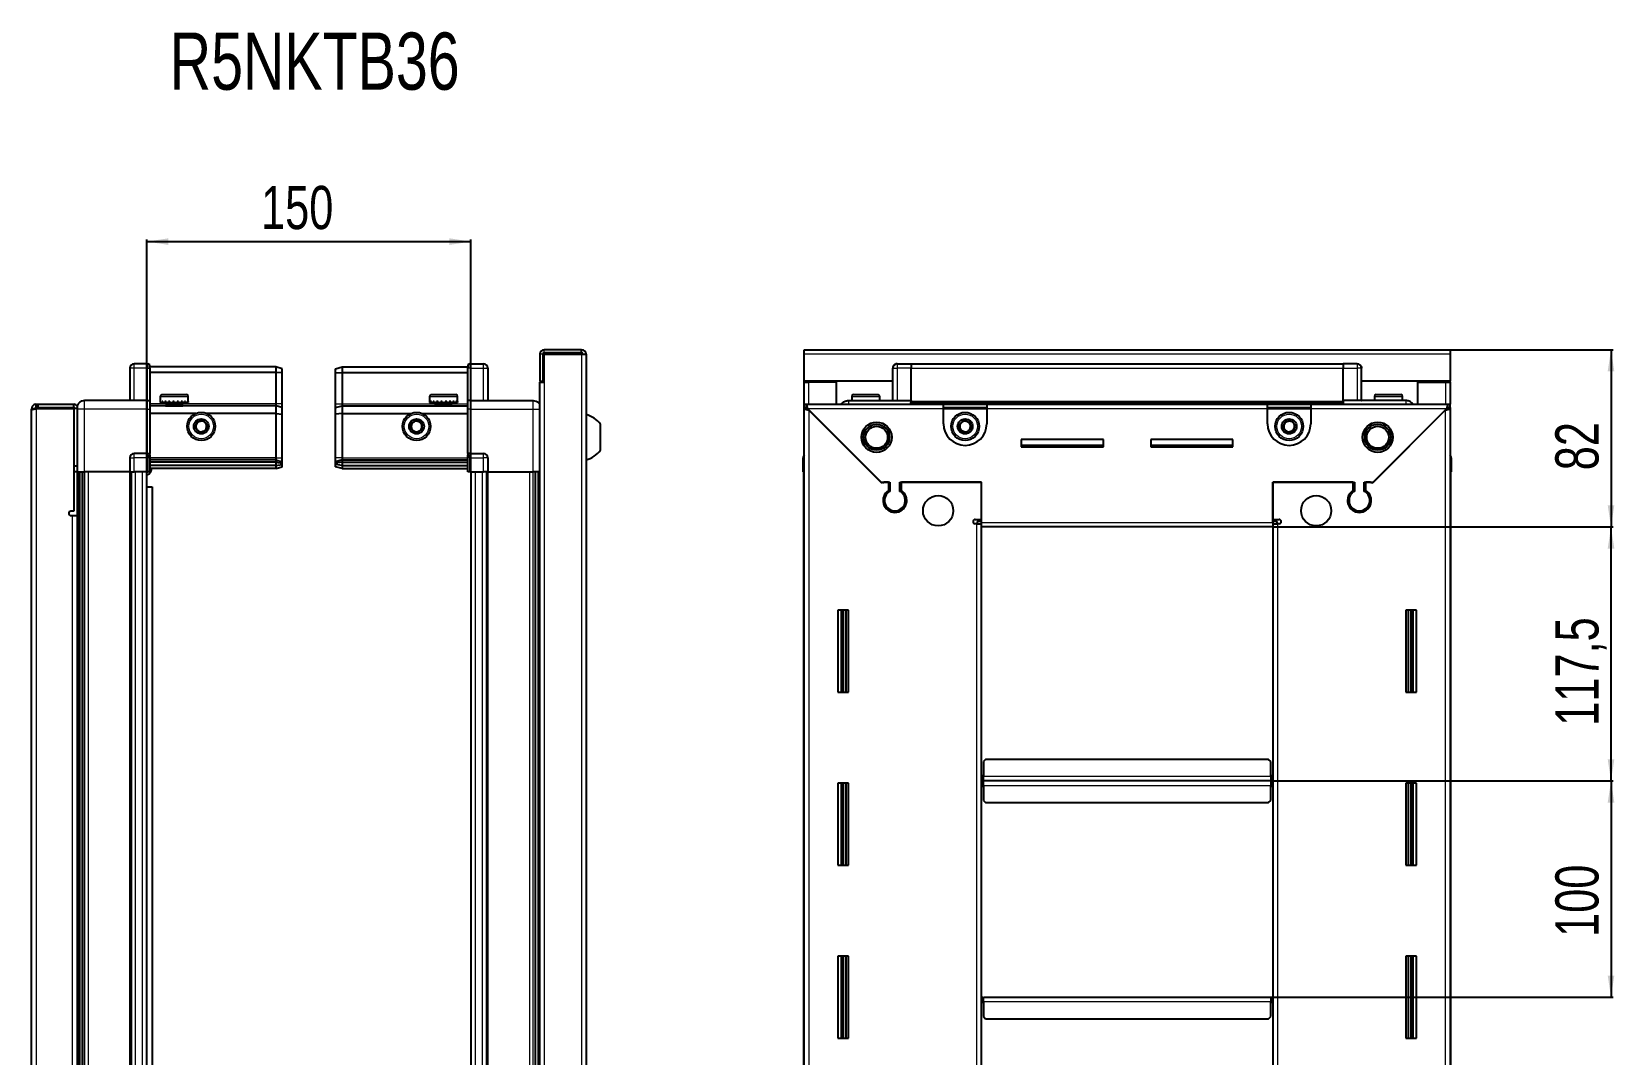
# Model space of a CAD drawing. Header units: millimetres. Extents: x 1014 to 2255, y 29 to 1140.
# Drawn here: x 1522 to 2255, y 667 to 1140 of the extents above; entities that cross this region are included whole.
import ezdxf

# ---------------------------------------------------------------- set-up
doc = ezdxf.new("R2010")
doc.units = ezdxf.units.MM
doc.layers.add('FORMAT', color=7, linetype='Continuous')
doc.styles.add('SLDTEXTSTYLE0', font='TXT', dxfattribs={"width": 0.75})
doc.dimstyles.new('SLDDIMSTYLE0', dxfattribs={"dimtxt": 20, "dimasz": 10, "dimexe": 0, "dimexo": 0.0625, "dimgap": 5, "dimtad": 2, "dimdec": 1, "dimrnd": 1e-09, "dimzin": 12, "dimdsep": 46, "dimtxsty": 'SLDTEXTSTYLE0', "dimsah": 1, "dimcen": 0.09, "dimadec": 0, "dimazin": 3, "dimtfac": 1, "dimtofl": 0, "dimtmove": 0, "dimatfit": 3, "dimfxl": 0, "dimfrac": 2, "dimtolj": 1, "dimtzin": 12, "dimarcsym": 0})

# ---------------------------------------------------------------- blocks, each defined once
blk = doc.blocks.new('_D_4')
at = {"layer": 'FORMAT'}
for p, q in [((1575.39, 936.58), (1575.39, 1044.07)), ((1575.39, 1043.07), (1725.39, 1043.07)), ((1725.39, 936.58), (1725.39, 1044.07))]:
    blk.add_line(p, q, dxfattribs=at)
for points in [[(1575.39, 1043.07), (1585.39, 1041.53), (1585.39, 1044.61)], [(1725.39, 1043.07), (1715.39, 1044.61), (1715.39, 1041.53)]]:
    blk.add_solid(points, dxfattribs=at)
at = {"layer": 'FORMAT', "insert": (1628.23, 1068.85), "char_height": 20, "attachment_point": 1, "style": 'SLDTEXTSTYLE0'}
blk.add_mtext('150', dxfattribs=at)
blk = doc.blocks.new('_D_5')
at = {"layer": 'FORMAT'}
for p, q in [((2178.7, 993.07), (2254.19, 993.07)), ((2253.19, 993.07), (2253.19, 911.07)), ((2096.7, 911.07), (2254.19, 911.07))]:
    blk.add_line(p, q, dxfattribs=at)
for points in [[(2253.19, 993.07), (2251.66, 983.07), (2254.73, 983.07)], [(2253.19, 911.07), (2254.73, 921.07), (2251.66, 921.07)]]:
    blk.add_solid(points, dxfattribs=at)
at = {"layer": 'FORMAT', "insert": (2227.41, 937.29), "char_height": 20, "attachment_point": 1, "rotation": 90, "style": 'SLDTEXTSTYLE0'}
blk.add_mtext('82', dxfattribs=at)
blk = doc.blocks.new('_D_6')
at = {"layer": 'FORMAT'}
for p, q in [((2096.7, 911.07), (2254.19, 911.07)), ((2253.19, 793.57), (2253.19, 911.07)), ((2095.7, 793.57), (2254.19, 793.57))]:
    blk.add_line(p, q, dxfattribs=at)
for points in [[(2253.19, 911.07), (2251.66, 901.07), (2254.73, 901.07)], [(2253.19, 793.57), (2254.73, 803.57), (2251.66, 803.57)]]:
    blk.add_solid(points, dxfattribs=at)
at = {"layer": 'FORMAT', "insert": (2227.41, 819.07), "char_height": 20, "attachment_point": 1, "rotation": 90, "style": 'SLDTEXTSTYLE0'}
blk.add_mtext('117,5', dxfattribs=at)
blk = doc.blocks.new('_D_7')
at = {"layer": 'FORMAT'}
for p, q in [((2095.7, 793.57), (2254.19, 793.57)), ((2253.19, 793.57), (2253.19, 693.57)), ((2095.7, 693.57), (2254.19, 693.57))]:
    blk.add_line(p, q, dxfattribs=at)
for points in [[(2253.19, 793.57), (2251.66, 783.57), (2254.73, 783.57)], [(2253.19, 693.57), (2254.73, 703.57), (2251.66, 703.57)]]:
    blk.add_solid(points, dxfattribs=at)
at = {"layer": 'FORMAT', "insert": (2227.41, 721.4), "char_height": 20, "attachment_point": 1, "rotation": 90, "style": 'SLDTEXTSTYLE0'}
blk.add_mtext('100', dxfattribs=at)

msp = doc.modelspace()

# ---------------------------------------------------------------- linework, layer by layer
at = {"color": 7, "linetype": 'Continuous', "lineweight": 25}
for p, q in [((1757.24, 990.97), (1757.24, 978.57)), ((1758.74, 990.97), (1758.74, 978.57)), ((1759.24, 978.07), (1759.24, 990.97)), ((1759.24, 990.97), (1776.64, 990.97)), ((1776.64, 993.07), (1759.34, 993.07)), ((1776.64, 991.57), (1759.34, 991.57)), ((1776.64, 991.57), (1776.64, 993.07)), ((1776.64, 990.97), (1778.74, 990.97)), ((1778.74, 990.97), (1778.74, 396.17)), ((1879.69, 990.97), (1879.69, 993.07)), ((1879.69, 993.07), (2178.69, 993.07)), ((1879.69, 978.57), (1879.69, 990.97)), ((2178.69, 993.07), (2178.69, 990.97)), ((2178.69, 990.97), (2178.69, 978.57)), ((1567.54, 984.57), (1567.54, 969.57)), ((1575.54, 986.57), (1569.54, 986.57)), ((1575.54, 986.57), (1575.88, 986.57)), ((1575.54, 986.57), (1575.54, 984.57)), ((1575.54, 969.77), (1575.54, 984.57)), ((1575.54, 969.77), (1575.54, 984.57)), ((1576.74, 986.07), (1575.88, 986.57)), ((1576.74, 984.57), (1576.74, 986.07)), ((1635.04, 985.07), (1576.74, 985.07)), ((1576.74, 984.57), (1576.74, 969.77)), ((1635.04, 982.57), (1576.74, 982.57)), ((1635.04, 985.07), (1635.04, 982.57)), ((1638.04, 984.27), (1635.04, 985.07)), ((1635.04, 982.57), (1635.04, 968.07)), ((1638.04, 982.42), (1635.04, 982.57)), ((1638.04, 982.42), (1638.04, 984.27)), ((1638.04, 968.07), (1638.04, 982.42)), ((1662.74, 984.27), (1665.74, 985.07)), ((1662.74, 982.42), (1662.74, 984.27)), ((1662.74, 982.42), (1665.74, 982.57)), ((1662.74, 968.07), (1662.74, 982.42)), ((1665.74, 985.07), (1665.74, 982.57)), ((1665.74, 985.07), (1724.04, 985.07)), ((1665.74, 982.57), (1665.74, 968.07)), ((1665.74, 982.57), (1724.04, 982.57)), ((1724.91, 986.57), (1724.04, 986.07)), ((1724.91, 986.57), (1724.04, 986.07)), ((1724.04, 986.07), (1724.04, 984.57)), ((1724.04, 969.77), (1724.04, 984.57)), ((1725.24, 986.57), (1724.91, 986.57)), ((1725.24, 986.57), (1724.91, 986.57)), ((1725.24, 986.57), (1725.24, 986.57)), ((1725.24, 984.57), (1725.24, 986.57)), ((1725.24, 986.57), (1731.24, 986.57)), ((1725.24, 984.57), (1725.24, 969.77)), ((1733.24, 984.57), (1733.24, 969.57)), ((1920.69, 969.57), (1920.69, 984.57)), ((1921.37, 986.07), (1921.37, 986.07)), ((1922.69, 986.57), (1929.19, 986.57)), ((1922.69, 986.57), (1929.19, 986.57)), ((1929.19, 986.57), (1929.19, 986.57)), ((1929.19, 986.57), (1929.19, 986.57)), ((1929.19, 986.57), (1929.19, 984.57)), ((2129.19, 986.42), (1929.19, 986.42)), ((1929.19, 969.57), (1929.19, 984.57)), ((2129.19, 986.57), (2129.19, 986.57)), ((2135.69, 986.57), (2129.19, 986.57)), ((2135.69, 986.57), (2129.19, 986.57)), ((2129.19, 986.57), (2129.19, 984.57)), ((2129.19, 969.57), (2129.19, 984.57)), ((2137.69, 984.57), (2137.69, 984.57)), ((2137.69, 969.57), (2137.69, 984.57)), ((1757.14, 978.07), (1757.14, 409.07)), ((1757.14, 978.07), (1759.24, 978.07)), ((1757.24, 978.57), (1758.74, 978.57)), ((1920.69, 978.57), (1879.69, 978.57)), ((1879.69, 978.07), (1879.69, 978.57)), ((1879.69, 967.82), (1879.69, 978.07)), ((1879.69, 978.07), (1881.79, 978.07)), ((1881.19, 978.07), (1881.19, 978.57)), ((1894.69, 978.07), (1881.79, 978.07)), ((1894.69, 967.82), (1894.69, 978.07)), ((2178.69, 978.57), (2137.69, 978.57)), ((2163.69, 967.82), (2163.69, 978.07)), ((2163.69, 978.07), (2176.59, 978.07)), ((2176.59, 978.07), (2178.69, 978.07)), ((2177.19, 978.07), (2177.19, 978.57)), ((2178.69, 978.07), (2178.69, 978.57)), ((2178.69, 978.07), (2178.69, 967.82)), ((1524.14, 966.32), (1524.14, 967.82)), ((1524.14, 967.82), (1525.04, 967.82)), ((1525.04, 966.32), (1525.04, 967.82)), ((1525.04, 967.82), (1541.54, 967.82)), ((1541.54, 966.32), (1541.54, 967.82)), ((1575.54, 969.57), (1546.54, 969.57)), ((1575.54, 969.57), (1575.54, 969.77)), ((1575.54, 969.57), (1576.74, 969.57)), ((1575.54, 965.57), (1575.54, 969.57)), ((1576.74, 969.77), (1576.74, 969.57)), ((1576.74, 969.57), (1576.74, 965.57)), ((1581.54, 971.47), (1581.54, 969.07)), ((1581.54, 969.07), (1581.54, 968.57)), ((1581.54, 968.57), (1581.68, 968.57)), ((1581.87, 969.07), (1581.68, 969.07)), ((1581.68, 969.07), (1581.68, 968.57)), ((1581.68, 968.57), (1581.87, 968.57)), ((1581.87, 969.07), (1581.87, 968.57)), ((1581.87, 968.57), (1582.4, 968.57)), ((1582.34, 972.27), (1589.51, 972.27)), ((1582.8, 969.07), (1582.4, 969.07)), ((1582.4, 969.07), (1582.4, 968.57)), ((1582.4, 968.57), (1582.8, 968.57)), ((1582.8, 969.07), (1582.8, 968.57)), ((1582.8, 968.57), (1583.67, 968.57)), ((1583.64, 968.57), (1583.64, 968.47)), ((1583.64, 968.47), (1592.44, 968.47)), ((1584.24, 969.07), (1583.67, 969.07)), ((1583.67, 969.07), (1583.67, 968.57)), ((1583.67, 968.57), (1584.24, 968.57)), ((1584.04, 968.07), (1584.73, 967.59)), ((1584.04, 968.07), (1589.07, 968.07)), ((1584.73, 967.59), (1584.04, 967.1)), ((1584.24, 969.07), (1584.24, 968.57)), ((1584.24, 968.57), (1585.37, 968.57)), ((1584.73, 967.59), (1588.9, 967.59)), ((1586.06, 969.07), (1585.37, 969.07)), ((1585.37, 969.07), (1585.37, 968.57)), ((1585.37, 968.57), (1586.06, 968.57)), ((1586.06, 969.07), (1586.06, 968.57)), ((1586.06, 968.57), (1587.33, 968.57)), ((1588.06, 969.07), (1587.33, 969.07)), ((1587.33, 969.07), (1587.33, 968.57)), ((1587.33, 968.57), (1587.56, 968.57)), ((1587.56, 969.07), (1587.56, 968.57)), ((1588.06, 969.07), (1588.06, 968.57)), ((1588.06, 969.07), (1588.06, 968.57)), ((1588.06, 968.57), (1589.36, 968.57)), ((1588.06, 968.57), (1588.06, 968.57)), ((1588.9, 967.59), (1591.35, 967.59)), ((1589.07, 968.07), (1592.04, 968.07)), ((1590.07, 969.07), (1589.36, 969.07)), ((1589.36, 969.07), (1589.36, 968.57)), ((1589.42, 969.07), (1589.42, 968.57)), ((1589.42, 968.57), (1590.07, 968.57)), ((1589.51, 972.27), (1593.74, 972.27)), ((1590.07, 969.07), (1590.07, 968.57)), ((1590.07, 968.57), (1591.26, 968.57)), ((1591.88, 969.07), (1591.26, 969.07)), ((1591.26, 969.07), (1591.26, 968.57)), ((1591.26, 968.57), (1591.88, 968.57)), ((1591.35, 967.59), (1592.04, 968.07)), ((1592.04, 967.1), (1591.35, 967.59)), ((1591.88, 969.07), (1591.88, 968.57)), ((1591.88, 968.57), (1592.85, 968.57)), ((1592.44, 968.47), (1592.44, 968.57)), ((1593.31, 969.07), (1592.85, 969.07)), ((1592.85, 969.07), (1592.85, 968.57)), ((1592.85, 968.57), (1593.31, 968.57)), ((1593.31, 969.07), (1593.31, 968.57)), ((1593.31, 968.57), (1593.97, 968.57)), ((1594.23, 969.07), (1593.97, 969.07)), ((1593.97, 969.07), (1593.97, 968.57)), ((1593.97, 968.57), (1594.23, 968.57)), ((1594.23, 969.07), (1594.23, 968.57)), ((1594.23, 968.57), (1594.5, 968.57)), ((1594.54, 969.07), (1594.5, 969.07)), ((1594.5, 969.07), (1594.5, 968.57)), ((1594.5, 968.57), (1594.54, 968.57)), ((1594.54, 969.07), (1594.54, 971.47)), ((1594.54, 969.07), (1594.54, 968.57)), ((1635.04, 968.07), (1635.04, 967.07)), ((1638.04, 966.27), (1638.04, 968.07)), ((1662.74, 966.27), (1662.74, 968.07)), ((1665.74, 968.07), (1665.74, 967.07)), ((1706.24, 971.47), (1706.24, 968.57)), ((1706.24, 968.57), (1706.28, 968.57)), ((1706.4, 969.07), (1706.28, 969.07)), ((1706.28, 969.07), (1706.28, 968.57)), ((1706.28, 968.57), (1706.4, 968.57)), ((1706.4, 969.07), (1706.4, 968.57)), ((1706.4, 968.57), (1706.81, 968.57)), ((1707.15, 969.07), (1706.81, 969.07)), ((1706.81, 969.07), (1706.81, 968.57)), ((1706.81, 968.57), (1707.15, 968.57)), ((1707.04, 972.27), (1718.44, 972.27)), ((1707.15, 969.07), (1707.15, 968.57)), ((1707.15, 968.57), (1707.92, 968.57)), ((1708.45, 969.07), (1707.92, 969.07)), ((1707.92, 969.07), (1707.92, 968.57)), ((1707.92, 968.57), (1708.45, 968.57)), ((1708.34, 968.57), (1708.34, 968.47)), ((1708.34, 968.47), (1717.14, 968.47)), ((1708.45, 969.07), (1708.45, 968.57)), ((1708.45, 968.57), (1709.51, 968.57)), ((1708.74, 968.07), (1709.43, 967.59)), ((1708.74, 968.07), (1716.74, 968.07)), ((1709.43, 967.59), (1708.74, 967.1)), ((1709.43, 967.59), (1716.05, 967.59)), ((1710.17, 969.07), (1709.51, 969.07)), ((1709.51, 969.07), (1709.51, 968.57)), ((1709.51, 968.57), (1710.17, 968.57)), ((1710.17, 969.07), (1710.17, 968.57)), ((1710.17, 968.57), (1711.41, 968.57)), ((1712.14, 969.07), (1711.41, 969.07)), ((1711.41, 969.07), (1711.41, 968.57)), ((1711.41, 968.57), (1711.84, 968.57)), ((1711.84, 969.07), (1711.84, 968.57)), ((1712.14, 969.07), (1712.14, 968.57)), ((1712.14, 968.57), (1713.44, 968.57)), ((1714.17, 969.07), (1713.44, 969.07)), ((1713.44, 969.07), (1713.44, 968.57)), ((1713.71, 969.07), (1713.71, 968.57)), ((1713.71, 968.57), (1714.17, 968.57)), ((1714.17, 969.07), (1714.17, 968.57)), ((1714.17, 968.57), (1715.4, 968.57)), ((1716.06, 969.07), (1715.4, 969.07)), ((1715.4, 969.07), (1715.4, 968.57)), ((1715.4, 968.57), (1716.06, 968.57)), ((1716.05, 967.59), (1716.74, 968.07)), ((1716.74, 967.1), (1716.05, 967.59)), ((1716.06, 969.07), (1716.06, 968.57)), ((1716.06, 968.57), (1717.1, 968.57)), ((1717.62, 969.07), (1717.1, 969.07)), ((1717.1, 969.07), (1717.1, 968.57)), ((1717.1, 968.57), (1717.62, 968.57)), ((1717.14, 968.47), (1717.14, 968.57)), ((1717.62, 969.07), (1717.62, 968.57)), ((1717.62, 968.57), (1718.38, 968.57)), ((1718.71, 969.07), (1718.38, 969.07)), ((1718.38, 969.07), (1718.38, 968.57)), ((1718.38, 968.57), (1718.71, 968.57)), ((1718.71, 969.07), (1718.71, 968.57)), ((1718.71, 968.57), (1719.11, 968.57)), ((1719.22, 969.07), (1719.11, 969.07)), ((1719.11, 969.07), (1719.11, 968.57)), ((1719.11, 968.57), (1719.22, 968.57)), ((1719.22, 969.07), (1719.22, 968.57)), ((1719.22, 968.57), (1719.24, 968.57)), ((1719.24, 968.57), (1719.24, 971.47)), ((1724.04, 969.57), (1724.04, 969.77)), ((1725.24, 969.57), (1724.04, 969.57)), ((1724.04, 965.57), (1724.04, 969.57)), ((1725.24, 969.77), (1725.24, 969.57)), ((1725.24, 969.57), (1725.24, 965.57)), ((1725.24, 969.57), (1754.24, 969.57)), ((1879.69, 966.32), (1879.69, 967.82)), ((1879.69, 967.82), (1880.69, 967.82)), ((1880.69, 966.32), (1880.69, 967.82)), ((1880.69, 967.82), (1944.19, 967.82)), ((1900.19, 969.57), (1929.19, 969.57)), ((1901.69, 971.47), (1901.69, 969.57)), ((1902.49, 972.27), (1913.89, 972.27)), ((1914.69, 969.57), (1914.69, 971.47)), ((1929.12, 967.82), (1929.19, 969.54)), ((1929.19, 969.57), (1929.19, 969.07)), ((1929.19, 968.42), (2129.19, 968.42)), ((1944.19, 965.72), (1944.19, 967.82)), ((1944.19, 967.82), (1964.19, 967.82)), ((1964.19, 967.82), (1964.19, 965.72)), ((1964.19, 967.82), (2094.19, 967.82)), ((2094.19, 965.72), (2094.19, 967.82)), ((2094.19, 967.82), (2114.19, 967.82)), ((2114.19, 967.82), (2177.69, 967.82)), ((2114.19, 967.82), (2114.19, 965.72)), ((2129.19, 969.57), (2129.19, 969.07)), ((2158.19, 969.57), (2129.19, 969.57)), ((2129.19, 969.54), (2129.27, 967.82)), ((2143.69, 971.47), (2143.69, 969.57)), ((2144.49, 972.27), (2155.89, 972.27)), ((2156.69, 969.57), (2156.69, 971.47)), ((2177.69, 966.32), (2177.69, 967.82)), ((2177.69, 967.82), (2178.69, 967.82)), ((2178.69, 966.32), (2178.69, 967.82)), ((1523.54, 965.72), (1522.04, 965.72)), ((1522.04, 965.22), (1522.04, 965.72)), ((1522.04, 421.92), (1522.04, 965.22)), ((1524.14, 966.32), (1525.04, 966.32)), ((1524.14, 965.82), (1541.54, 965.82)), ((1525.04, 966.32), (1541.54, 966.32)), ((1543.04, 965.82), (1541.54, 965.82)), ((1541.54, 965.82), (1541.54, 918.32)), ((1543.04, 965.57), (1543.04, 936.57)), ((1575.54, 945.27), (1575.54, 965.57)), ((1635.04, 967.07), (1576.74, 967.07)), ((1576.74, 965.57), (1576.74, 945.27)), ((1598.04, 963.57), (1576.74, 963.57)), ((1584.04, 967.1), (1584.04, 967.07)), ((1584.04, 967.1), (1589.07, 967.1)), ((1589.07, 967.1), (1592.04, 967.1)), ((1592.04, 967.07), (1592.04, 967.1)), ((1635.04, 963.57), (1603.04, 963.57)), ((1635.04, 967.07), (1635.04, 963.57)), ((1638.04, 966.27), (1635.04, 967.07)), ((1635.04, 963.57), (1635.04, 943.07)), ((1635.04, 963.57), (1638.04, 963.24)), ((1638.04, 963.24), (1638.04, 966.27)), ((1638.04, 943.07), (1638.04, 963.24)), ((1662.74, 966.27), (1665.74, 967.07)), ((1662.74, 963.24), (1662.74, 966.27)), ((1665.74, 963.57), (1662.74, 963.24)), ((1662.74, 943.07), (1662.74, 963.24)), ((1665.74, 967.07), (1665.74, 963.57)), ((1665.74, 967.07), (1724.04, 967.07)), ((1665.74, 963.57), (1665.74, 943.07)), ((1665.74, 963.57), (1697.74, 963.57)), ((1702.74, 963.57), (1724.04, 963.57)), ((1708.74, 967.1), (1708.74, 967.07)), ((1708.74, 967.1), (1716.74, 967.1)), ((1716.74, 967.07), (1716.74, 967.1)), ((1724.04, 945.27), (1724.04, 965.57)), ((1725.24, 965.57), (1725.24, 945.27)), ((1879.69, 965.82), (1879.69, 966.32)), ((1879.69, 966.32), (1880.69, 966.32)), ((1879.69, 421.32), (1879.69, 965.82)), ((1881.19, 965.82), (1879.69, 965.82)), ((1881.29, 965.72), (1915.19, 931.82)), ((1915.89, 931.12), (1881.79, 965.22)), ((1944.19, 966.32), (1964.19, 966.32)), ((1944.19, 958.82), (1944.19, 965.72)), ((1964.19, 965.72), (1964.19, 958.82)), ((2094.19, 966.32), (2114.19, 966.32)), ((2094.19, 958.82), (2094.19, 965.72)), ((2114.19, 965.72), (2114.19, 958.82)), ((2176.59, 965.22), (2142.49, 931.12)), ((2143.19, 931.82), (2177.09, 965.72)), ((2177.19, 965.82), (2178.69, 965.82)), ((2177.69, 966.32), (2178.69, 966.32)), ((2178.69, 966.32), (2178.69, 965.82)), ((2178.69, 965.82), (2178.69, 421.32)), ((1785.34, 946.57), (1785.34, 958.57)), ((1575.54, 945.07), (1575.54, 945.27)), ((1576.74, 945.27), (1576.74, 945.07)), ((1724.04, 945.07), (1724.04, 945.27)), ((1725.24, 945.27), (1725.24, 945.07)), ((2018.19, 951.57), (1980.19, 951.57)), ((1980.19, 951.57), (1980.19, 948.07)), ((2018.19, 948.82), (1980.19, 948.82)), ((1980.19, 948.07), (2018.19, 948.07)), ((2018.19, 948.07), (2018.19, 951.57)), ((2078.19, 951.57), (2040.19, 951.57)), ((2040.19, 951.57), (2040.19, 948.07)), ((2078.19, 948.82), (2040.19, 948.82)), ((2040.19, 948.07), (2078.19, 948.07)), ((2078.19, 948.07), (2078.19, 951.57)), ((1541.54, 939.32), (1543.04, 939.32)), ((1567.54, 943.07), (1567.54, 936.57)), ((1575.54, 945.07), (1569.54, 945.07)), ((1575.54, 945.07), (1575.54, 943.07)), ((1575.54, 945.07), (1576.74, 945.07)), ((1575.54, 936.57), (1575.54, 943.07)), ((1575.54, 936.57), (1575.54, 943.07)), ((1575.88, 936.57), (1575.88, 943.07)), ((1576.74, 944.39), (1576.74, 945.07)), ((1576.74, 944.39), (1576.74, 936.57)), ((1635.04, 942.07), (1576.74, 942.07)), ((1635.04, 941.07), (1576.74, 941.07)), ((1635.04, 939.57), (1576.74, 939.57)), ((1635.04, 938.07), (1576.74, 938.07)), ((1635.04, 943.07), (1635.04, 942.07)), ((1635.04, 942.07), (1635.04, 941.07)), ((1635.04, 942.07), (1638.04, 941.27)), ((1635.04, 941.07), (1635.04, 939.57)), ((1635.04, 941.07), (1638.04, 940.53)), ((1635.04, 939.57), (1638.04, 940.03)), ((1635.04, 939.57), (1635.04, 938.07)), ((1635.04, 938.07), (1638.04, 938.87)), ((1638.04, 941.27), (1638.04, 943.07)), ((1638.04, 940.53), (1638.04, 941.27)), ((1638.04, 940.03), (1638.04, 940.53)), ((1638.04, 938.87), (1638.04, 940.03)), ((1662.74, 941.27), (1662.74, 943.07)), ((1665.74, 942.07), (1662.74, 941.27)), ((1662.74, 940.53), (1662.74, 941.27)), ((1665.74, 941.07), (1662.74, 940.53)), ((1662.74, 940.03), (1662.74, 940.53)), ((1662.74, 938.87), (1662.74, 940.03)), ((1665.74, 939.57), (1662.74, 940.03)), ((1665.74, 938.07), (1662.74, 938.87)), ((1665.74, 943.07), (1665.74, 942.07)), ((1665.74, 942.07), (1665.74, 941.07)), ((1665.74, 942.07), (1724.04, 942.07)), ((1665.74, 941.07), (1665.74, 939.57)), ((1665.74, 941.07), (1724.04, 941.07)), ((1665.74, 939.57), (1665.74, 938.07)), ((1665.74, 939.57), (1724.04, 939.57)), ((1665.74, 938.07), (1724.04, 938.07)), ((1725.24, 945.07), (1724.04, 945.07)), ((1724.04, 945.07), (1724.04, 944.39)), ((1724.04, 936.57), (1724.04, 944.39)), ((1724.91, 943.07), (1724.91, 936.57)), ((1725.24, 943.07), (1725.24, 945.07)), ((1725.24, 943.07), (1725.24, 945.07)), ((1725.24, 945.07), (1731.24, 945.07)), ((1725.24, 943.07), (1725.24, 936.57)), ((1733.24, 943.07), (1733.24, 936.57)), ((1879.19, 943.07), (1879.19, 936.57)), ((1879.19, 936.57), (1879.19, 943.07)), ((2178.69, 944.39), (2178.69, 944.39)), ((2179.19, 943.07), (2179.19, 936.57)), ((2179.19, 936.57), (2179.19, 943.07)), ((1543.04, 936.57), (1541.54, 936.57)), ((1543.69, 450.57), (1543.69, 936.57)), ((1545.49, 936.57), (1545.49, 450.57)), ((1545.52, 936.57), (1545.52, 450.57)), ((1567.54, 936.57), (1546.54, 936.57)), ((1567.54, 936.57), (1569.54, 936.57)), ((1568.19, 450.57), (1568.19, 936.57)), ((1575.54, 936.57), (1569.54, 936.57)), ((1575.39, 450.57), (1575.39, 936.57)), ((1575.54, 936.57), (1575.88, 936.57)), ((1575.54, 936.57), (1575.54, 936.57)), ((1576.74, 936.57), (1575.88, 936.57)), ((1575.88, 936.57), (1575.88, 936.57)), ((1724.91, 936.57), (1724.04, 936.57)), ((1725.24, 936.57), (1724.91, 936.57)), ((1725.24, 936.57), (1731.24, 936.57)), ((1725.39, 936.57), (1725.39, 450.57)), ((1733.24, 936.57), (1731.24, 936.57)), ((1732.59, 936.57), (1732.59, 450.57)), ((1733.24, 936.57), (1754.24, 936.57)), ((1755.27, 450.57), (1755.27, 936.57)), ((1755.3, 450.57), (1755.3, 936.57)), ((1757.09, 936.57), (1757.09, 450.57)), ((1879.19, 936.57), (1879.19, 936.57)), ((1879.69, 936.57), (1879.19, 936.57)), ((1879.34, 936.57), (1879.34, 450.57)), ((1915.19, 931.82), (1919.39, 931.82)), ((1916.59, 931.82), (1915.89, 931.12)), ((1918.69, 931.82), (1916.59, 931.82)), ((1918.69, 931.82), (1918.69, 927.93)), ((1919.39, 931.82), (1919.39, 927.53)), ((1923.99, 931.82), (1961.69, 931.82)), ((1923.99, 927.53), (1923.99, 931.82)), ((1924.69, 927.93), (1924.69, 931.82)), ((1961.69, 931.82), (1924.69, 931.82)), ((1961.69, 914.57), (1961.69, 931.82)), ((1961.69, 913.17), (1961.69, 931.82)), ((2096.69, 931.82), (2096.69, 914.57)), ((2133.69, 931.82), (2096.69, 931.82)), ((2096.69, 931.82), (2134.39, 931.82)), ((2096.69, 913.17), (2096.69, 931.82)), ((2133.69, 931.82), (2133.69, 927.93)), ((2134.39, 931.82), (2134.39, 927.53)), ((2138.99, 931.82), (2143.19, 931.82)), ((2138.99, 927.53), (2138.99, 931.82)), ((2141.79, 931.82), (2139.69, 931.82)), ((2139.69, 927.93), (2139.69, 931.82)), ((2142.49, 931.12), (2141.79, 931.82)), ((2178.69, 936.57), (2179.19, 936.57)), ((2179.04, 450.57), (2179.04, 936.57)), ((2179.19, 936.57), (2179.19, 936.57)), ((2179.19, 936.57), (2179.19, 936.57)), ((1575.39, 929.57), (1577.89, 929.57)), ((1577.89, 929.57), (1577.89, 456.07)), ((1541.54, 918.32), (1540.19, 918.32)), ((1540.19, 916.32), (1540.94, 916.32)), ((1540.94, 916.32), (1543.04, 916.32)), ((1543.04, 916.32), (1543.04, 470.82)), ((1919.69, 918.96), (1919.69, 918.2)), ((2138.69, 918.96), (2138.69, 918.2)), ((1958.84, 914.57), (1961.69, 914.57)), ((1959.59, 912.57), (1958.84, 912.57)), ((1959.59, 912.57), (1961.69, 912.57)), ((1961.69, 913.57), (1959.69, 913.57)), ((1959.69, 913.57), (1959.69, 912.57)), ((1961.69, 911.07), (1961.69, 913.17)), ((1961.69, 476.07), (1961.69, 911.07)), ((2096.69, 911.07), (1961.69, 911.07)), ((2096.69, 914.57), (2099.54, 914.57)), ((2098.69, 913.57), (2096.69, 913.57)), ((2096.69, 913.17), (2096.69, 911.07)), ((2096.69, 912.57), (2098.79, 912.57)), ((2096.69, 911.07), (2096.69, 476.07)), ((2098.69, 912.57), (2098.69, 913.57)), ((2099.54, 912.57), (2098.79, 912.57)), ((1900.19, 872.57), (1895.19, 872.57)), ((1895.19, 872.57), (1895.19, 834.57)), ((1897.34, 834.57), (1897.34, 872.57)), ((1899.14, 834.57), (1899.14, 872.57)), ((1899.17, 834.57), (1899.17, 872.57)), ((1900.19, 834.57), (1900.19, 872.57)), ((2158.19, 872.57), (2158.19, 834.57)), ((2163.19, 872.57), (2158.19, 872.57)), ((2159.22, 872.57), (2159.22, 834.57)), ((2159.25, 872.57), (2159.25, 834.57)), ((2161.04, 872.57), (2161.04, 834.57)), ((2163.19, 834.57), (2163.19, 872.57)), ((1895.19, 834.57), (1900.19, 834.57)), ((2158.19, 834.57), (2163.19, 834.57)), ((1963.69, 803.57), (1962.69, 802.57)), ((1962.69, 802.57), (1962.69, 795.67)), ((2094.69, 803.57), (1963.69, 803.57)), ((2095.69, 802.57), (2094.69, 803.57)), ((2095.69, 795.67), (2095.69, 802.57)), ((1900.19, 792.57), (1895.19, 792.57)), ((1895.19, 792.57), (1895.19, 754.57)), ((1897.34, 754.57), (1897.34, 792.57)), ((1899.14, 754.57), (1899.14, 792.57)), ((1899.17, 754.57), (1899.17, 792.57)), ((1900.19, 754.57), (1900.19, 792.57)), ((1962.44, 793.57), (1961.69, 793.57)), ((1962.69, 796.42), (1962.44, 796.42)), ((1962.44, 796.42), (1962.44, 793.57)), ((1962.44, 793.57), (1962.44, 790.72)), ((1962.69, 793.57), (1962.69, 795.67)), ((2095.69, 793.57), (1962.69, 793.57)), ((1962.69, 791.47), (1962.69, 793.57)), ((1962.69, 791.47), (1962.69, 784.57)), ((2095.94, 796.42), (2095.69, 796.42)), ((2095.69, 795.67), (2095.69, 793.57)), ((2095.69, 793.57), (2095.69, 791.47)), ((2095.69, 784.57), (2095.69, 791.47)), ((2095.94, 793.57), (2095.94, 796.42)), ((2096.69, 793.57), (2095.94, 793.57)), ((2095.94, 790.72), (2095.94, 793.57)), ((2158.19, 792.57), (2158.19, 754.57)), ((2163.19, 792.57), (2158.19, 792.57)), ((2159.22, 792.57), (2159.22, 754.57)), ((2159.25, 792.57), (2159.25, 754.57)), ((2161.04, 792.57), (2161.04, 754.57)), ((2163.19, 754.57), (2163.19, 792.57)), ((1962.44, 790.72), (1962.69, 790.72)), ((1962.69, 784.57), (1963.69, 783.57)), ((2094.69, 783.57), (2095.69, 784.57)), ((2095.69, 790.72), (2095.94, 790.72)), ((1963.69, 783.57), (2094.69, 783.57)), ((1895.19, 754.57), (1900.19, 754.57)), ((2158.19, 754.57), (2163.19, 754.57)), ((1900.19, 712.57), (1895.19, 712.57)), ((1895.19, 712.57), (1895.19, 674.57)), ((1897.34, 674.57), (1897.34, 712.57)), ((1899.14, 674.57), (1899.14, 712.57)), ((1899.17, 674.57), (1899.17, 712.57)), ((1900.19, 674.57), (1900.19, 712.57)), ((2158.19, 712.57), (2158.19, 674.57)), ((2163.19, 712.57), (2158.19, 712.57)), ((2159.22, 712.57), (2159.22, 674.57)), ((2159.25, 712.57), (2159.25, 674.57)), ((2161.04, 712.57), (2161.04, 674.57)), ((2163.19, 674.57), (2163.19, 712.57)), ((1961.69, 693.57), (1962.44, 693.57)), ((1962.44, 693.57), (1962.44, 690.72)), ((1962.44, 690.72), (1962.69, 690.72)), ((1962.69, 691.47), (1962.69, 693.57)), ((1962.69, 693.57), (2095.69, 693.57)), ((1962.69, 691.47), (1962.69, 684.57)), ((2095.69, 693.57), (2095.69, 691.47)), ((2095.69, 684.57), (2095.69, 691.47)), ((2095.69, 690.72), (2095.94, 690.72)), ((2095.94, 690.72), (2095.94, 693.57)), ((2095.94, 693.57), (2096.69, 693.57)), ((1962.69, 684.57), (1963.69, 683.57)), ((1963.69, 683.57), (2094.69, 683.57)), ((2094.69, 683.57), (2095.69, 684.57)), ((1895.19, 674.57), (1900.19, 674.57)), ((2158.19, 674.57), (2163.19, 674.57))]:
    msp.add_line(p, q, dxfattribs=at)
at = {"color": 8, "linetype": 'Continuous', "lineweight": 18}
for p, q in [((1758.74, 990.97), (1757.24, 990.97)), ((1759.34, 991.57), (1759.34, 993.07)), ((1776.64, 990.97), (1776.64, 396.17)), ((2178.69, 990.97), (1879.69, 990.97)), ((1569.54, 984.57), (1567.54, 984.57)), ((1569.54, 984.57), (1569.54, 986.57)), ((1569.54, 969.57), (1569.54, 984.57)), ((1575.54, 984.57), (1569.54, 984.57)), ((1575.54, 984.57), (1576.74, 984.57)), ((1725.24, 984.57), (1724.04, 984.57)), ((1725.24, 984.57), (1731.24, 984.57)), ((1731.24, 984.57), (1731.24, 986.57)), ((1731.24, 969.57), (1731.24, 984.57)), ((1731.24, 984.57), (1733.24, 984.57)), ((1920.69, 984.57), (1922.69, 984.57)), ((1922.69, 986.57), (1922.69, 984.57)), ((1922.69, 984.57), (1922.69, 969.57)), ((1929.19, 984.57), (1922.69, 984.57)), ((2129.19, 984.42), (1929.19, 984.42)), ((2129.19, 984.57), (2135.69, 984.57)), ((2135.69, 986.57), (2135.69, 984.57)), ((2137.69, 984.57), (2135.69, 984.57)), ((2135.69, 984.57), (2135.69, 969.57)), ((1759.24, 978.07), (1759.24, 409.07)), ((1881.79, 978.07), (1881.79, 978.57)), ((1881.79, 967.82), (1881.79, 978.07)), ((2176.59, 978.57), (2176.59, 978.07)), ((2176.59, 978.07), (2176.59, 967.82)), ((1575.54, 969.77), (1576.74, 969.77)), ((1584.04, 968.07), (1576.74, 968.07)), ((1581.54, 971.47), (1589.72, 971.47)), ((1589.72, 971.47), (1594.54, 971.47)), ((1635.04, 968.07), (1592.04, 968.07)), ((1638.04, 968.07), (1635.04, 968.07)), ((1662.74, 968.07), (1665.74, 968.07)), ((1665.74, 968.07), (1708.74, 968.07)), ((1706.24, 971.47), (1719.24, 971.47)), ((1716.74, 968.07), (1724.04, 968.07)), ((1724.04, 969.77), (1725.24, 969.77)), ((1901.69, 971.47), (1914.69, 971.47)), ((2129.19, 969.07), (1929.19, 969.07)), ((2129.19, 967.84), (1929.19, 967.84)), ((2143.69, 971.47), (2156.69, 971.47)), ((1524.14, 965.82), (1524.14, 421.32)), ((1546.54, 936.57), (1546.54, 965.57)), ((1575.54, 965.57), (1546.54, 965.57)), ((1575.54, 965.57), (1576.74, 965.57)), ((1725.24, 965.57), (1724.04, 965.57)), ((1725.24, 965.57), (1754.24, 965.57)), ((1754.24, 936.57), (1754.24, 965.57)), ((1944.19, 965.72), (1881.29, 965.72)), ((1881.79, 965.22), (1881.79, 421.92)), ((1944.19, 965.72), (1964.19, 965.72)), ((2094.19, 965.72), (1964.19, 965.72)), ((2094.19, 965.72), (2114.19, 965.72)), ((2177.09, 965.72), (2114.19, 965.72)), ((2176.59, 421.92), (2176.59, 965.22)), ((1575.54, 945.27), (1576.74, 945.27)), ((1724.04, 945.27), (1725.24, 945.27)), ((1567.54, 943.07), (1569.54, 943.07)), ((1569.54, 943.07), (1569.54, 945.07)), ((1569.54, 936.57), (1569.54, 943.07)), ((1575.54, 943.07), (1569.54, 943.07)), ((1575.54, 943.07), (1575.88, 943.07)), ((1635.04, 943.07), (1576.74, 943.07)), ((1635.04, 943.07), (1638.04, 943.07)), ((1665.74, 943.07), (1662.74, 943.07)), ((1665.74, 943.07), (1724.04, 943.07)), ((1725.24, 943.07), (1724.91, 943.07)), ((1725.24, 943.07), (1731.24, 943.07)), ((1731.24, 943.07), (1731.24, 945.07)), ((1731.24, 936.57), (1731.24, 943.07)), ((1733.24, 943.07), (1731.24, 943.07)), ((1879.69, 943.07), (1879.19, 943.07)), ((2178.69, 943.07), (2179.19, 943.07)), ((1543.04, 916.32), (1543.04, 936.57)), ((1544.28, 936.57), (1544.28, 450.57)), ((1546.73, 450.57), (1546.73, 936.57)), ((1548.14, 936.57), (1548.14, 450.57)), ((1567.54, 450.57), (1567.54, 936.57)), ((1570.19, 450.57), (1570.19, 936.57)), ((1573.39, 450.57), (1573.39, 936.57)), ((1575.54, 936.57), (1575.88, 936.57)), ((1727.39, 936.57), (1727.39, 450.57)), ((1730.59, 936.57), (1730.59, 450.57)), ((1733.24, 936.57), (1733.24, 450.57)), ((1752.65, 450.57), (1752.65, 936.57)), ((1754.06, 936.57), (1754.06, 450.57)), ((1756.51, 450.57), (1756.51, 936.57)), ((1540.94, 470.82), (1540.94, 916.32)), ((1959.59, 474.57), (1959.59, 912.57)), ((1961.69, 913.17), (2096.69, 913.17)), ((2098.79, 912.57), (2098.79, 474.57)), ((1896.69, 872.57), (1896.69, 834.57)), ((1897.93, 872.57), (1897.93, 834.57)), ((2160.46, 834.57), (2160.46, 872.57)), ((2161.69, 834.57), (2161.69, 872.57)), ((1896.69, 792.57), (1896.69, 754.57)), ((1897.93, 792.57), (1897.93, 754.57)), ((2095.69, 795.67), (1962.69, 795.67)), ((1962.69, 791.47), (2095.69, 791.47)), ((2160.46, 754.57), (2160.46, 792.57)), ((2161.69, 754.57), (2161.69, 792.57)), ((1896.69, 712.57), (1896.69, 674.57)), ((1897.93, 712.57), (1897.93, 674.57)), ((2160.46, 674.57), (2160.46, 712.57)), ((2161.69, 674.57), (2161.69, 712.57)), ((1962.69, 691.47), (2095.69, 691.47))]:
    msp.add_line(p, q, dxfattribs=at)
at = {"color": 7, "linetype": 'Continuous', "lineweight": 25, "flags": 128}
msp.add_lwpolyline([(2137.55, 985.32), (2137.66, 984.96), (2137.69, 984.57)], dxfattribs=at)
at = {"color": 7, "linetype": 'Continuous', "lineweight": 25}
for centre, radius in [((1600.54, 957.57), 6.5), ((1600.54, 957.57), 3.46), ((1700.24, 957.57), 6.5), ((1700.24, 957.57), 3.46), ((1954.19, 957.57), 6.5), ((1954.19, 957.57), 3.46), ((2104.19, 957.57), 6.5), ((2104.19, 957.57), 3.46), ((1913.19, 952.57), 7), ((1913.19, 952.57), 6.02), ((1913.19, 952.57), 5.1), ((2145.19, 952.57), 7), ((2145.19, 952.57), 6.02), ((2145.19, 952.57), 5.1), ((1941.69, 918.57), 7), ((2116.69, 918.57), 7)]:
    msp.add_circle(centre, radius, dxfattribs=at)
at = {"color": 8, "linetype": 'Continuous', "lineweight": 18}
for centre in [(1600.54, 957.57), (1700.24, 957.57), (1954.19, 957.57), (2104.19, 957.57)]:
    msp.add_circle(centre, 5.7, dxfattribs=at)
at = {"color": 7, "linetype": 'Continuous', "lineweight": 25}
for centre, radius, start, end in [((1759.34, 990.97), 2.1, 90, 180), ((1759.34, 990.97), 0.6, 90, 180), ((1776.64, 990.97), 2.1, 0, 90), ((1776.64, 990.97), 0.6, 0, 90), ((1569.54, 984.57), 2, 90, 180), ((1731.24, 984.57), 2, 360, 90), ((1922.69, 984.57), 2, 90, 180), ((1922.69, 984.57), 2, 131.40962, 177.93762), ((1922.69, 984.57), 2, 123.94202, 131.40962), ((1922.69, 984.57), 2, 90, 108.58003), ((2135.69, 984.57), 2, 0, 90), ((1541.44, 965.72), 2.1, 32.2369, 87.2706), ((1582.34, 971.47), 0.8, 90, 180), ((1583.64, 968.07), 0.4, 0, 90), ((1592.44, 968.07), 0.4, 90, 180), ((1593.74, 971.47), 0.8, 0, 90), ((1707.04, 971.47), 0.8, 90, 180), ((1708.34, 968.07), 0.4, 0, 90), ((1717.14, 968.07), 0.4, 90, 180), ((1718.44, 971.47), 0.8, 0, 90), ((1902.49, 971.47), 0.8, 90, 180), ((1913.89, 971.47), 0.8, 0, 90), ((1920.49, 969.77), 0.2, 270, 0), ((2137.89, 969.77), 0.2, 180, 270), ((2144.49, 971.47), 0.8, 90, 180), ((2155.89, 971.47), 0.8, 0, 90), ((1524.04, 965.32), 0.5, 90, 117.52901), ((1541.44, 965.72), 0.6, 9.59407, 90), ((1600.54, 957.57), 2.5, 101.00659, 161.00659), ((1600.54, 957.57), 2.5, 41.00659, 101.00659), ((1700.24, 957.57), 2.5, 60.74103, 120.74103), ((1775.72, 951.55), 11.91, 36.1266, 75.29965), ((1954.19, 957.57), 2.5, 74.01559, 134.01559), ((1954.19, 957.57), 2.5, 14.01559, 74.01559), ((2104.19, 957.57), 2.5, 100.11158, 160.11158), ((2104.19, 957.57), 2.5, 40.11158, 100.11158), ((1600.54, 957.57), 2.5, 161.00659, 221.00659), ((1600.54, 957.57), 2.5, 221.00659, 281.00659), ((1600.54, 957.57), 2.5, 281.00659, 341.00659), ((1600.54, 957.57), 2.5, 341.00659, 41.00659), ((1700.24, 957.57), 2.5, 120.74103, 180.74103), ((1700.24, 957.57), 2.5, 180.74103, 240.74103), ((1700.24, 957.57), 2.5, 240.74103, 300.74103), ((1700.24, 957.57), 2.5, 0.74103, 60.74103), ((1700.24, 957.57), 2.5, 300.74103, 0.74103), ((1954.19, 958.82), 10, 180, 270), ((1954.19, 957.57), 2.5, 134.01559, 194.01559), ((1954.19, 957.57), 2.5, 194.01559, 254.01559), ((1954.19, 957.57), 2.5, 254.01559, 314.01559), ((1954.19, 958.82), 10, 270, 0), ((1954.19, 957.57), 2.5, 314.01559, 14.01559), ((2104.19, 958.82), 10, 180, 270), ((2104.19, 957.57), 2.5, 160.11158, 220.11158), ((2104.19, 957.57), 2.5, 220.11158, 280.11158), ((2104.19, 958.82), 10, 270, 0), ((2104.19, 957.57), 2.5, 280.11158, 340.11158), ((2104.19, 957.57), 2.5, 340.11158, 40.11158), ((1775.72, 953.6), 11.91, 284.70035, 323.8734), ((1569.54, 943.07), 2, 90, 180), ((1572.89, 939.22), 5, 300, 346.70293), ((1731.24, 943.07), 2, 0, 90), ((1881.19, 943.07), 2, 138.59038, 180), ((2177.19, 943.07), 2, 0, 41.40962), ((1921.69, 923.32), 5.5, 123.05573, 56.94427), ((1921.69, 923.32), 4.8, 118.63099, 61.36901), ((2136.69, 923.32), 5.5, 123.05573, 56.94427), ((2136.69, 923.32), 4.8, 118.63099, 61.36901), ((1540.19, 917.32), 1, 90, 270), ((1958.84, 913.57), 1, 90, 270), ((2099.54, 913.57), 1, 270, 90)]:
    msp.add_arc(centre, radius, start, end, dxfattribs=at)
for centre, start_param, end_param in [((1579.34, 943.07), 2.418858, 3.141593), ((1721.45, 943.07), 0, 0.722734)]:
    msp.add_ellipse(centre, major_axis=(3.46, 0), ratio=0.57735, start_param=start_param, end_param=end_param, dxfattribs=at)
for points, knots in [([(1524.14, 967.82), (1523.89, 967.79), (1523.4, 967.74), (1522.76, 967.35), (1522.29, 966.79), (1522.07, 966.21), (1522.05, 965.85), (1522.04, 965.72)], [0, 0, 0, 0, 0.2302553, 0.4485219, 0.6667858, 0.8850496, 1, 1, 1, 1]), ([(1546.54, 969.57), (1546.1, 969.52), (1545.43, 969.45), (1544.61, 969.02), (1544.05, 968.56), (1543.6, 968), (1543.16, 967.19), (1543.09, 966.51), (1543.04, 966.07)], [0, 0, 0, 0, 0.2394568, 0.3683607, 0.5, 0.6316393, 0.7605432, 1, 1, 1, 1]), ([(1754.24, 969.57), (1754.68, 969.52), (1755.36, 969.45), (1756.18, 969.01), (1756.73, 968.58), (1757.01, 968.2), (1757.14, 968.02)], [0, 0, 0, 0, 0.384298, 0.591173, 0.802437, 1, 1, 1, 1]), ([(1881.29, 965.72), (1881.25, 965.97), (1881.16, 966.47), (1881.02, 967.11), (1880.89, 967.57), (1880.78, 967.79), (1880.72, 967.81), (1880.69, 967.82)], [0, 0, 0, 0, 0.230255, 0.448522, 0.666786, 0.88505, 1, 1, 1, 1]), ([(1896.98, 967.82), (1897.1, 968.02), (1897.49, 968.67), (1898.64, 969.38), (1899.68, 969.51), (1900.19, 969.57)], [0, 0, 0, 0, 0.18225, 0.591125, 1, 1, 1, 1]), ([(1929.19, 969.57), (1929.19, 969.53), (1929.19, 969.46), (1929.19, 968.84), (1929.19, 968.26), (1929.19, 967.87), (1929.19, 967.84)], [0, 0, 0, 0, 0.324279, 0.648558, 0.972836, 1, 1, 1, 1]), ([(2129.19, 969.57), (2129.19, 969.53), (2129.19, 969.46), (2129.19, 968.84), (2129.19, 968.28), (2129.19, 967.91), (2129.19, 967.9)], [0, 0, 0, 0, 0.330266, 0.660532, 0.990799, 1, 1, 1, 1]), ([(2161.41, 967.82), (2161.29, 968.02), (2160.9, 968.67), (2159.75, 969.38), (2158.71, 969.51), (2158.19, 969.57)], [0, 0, 0, 0, 0.18225, 0.591125, 1, 1, 1, 1]), ([(2177.69, 967.82), (2177.65, 967.79), (2177.56, 967.74), (2177.42, 967.35), (2177.29, 966.79), (2177.18, 966.21), (2177.12, 965.85), (2177.09, 965.72)], [0, 0, 0, 0, 0.2302553, 0.4485219, 0.6667858, 0.8850496, 1, 1, 1, 1]), ([(1522.04, 965.22), (1522.07, 965.27), (1522.12, 965.36), (1522.52, 965.49), (1523.07, 965.62), (1523.65, 965.73), (1524.02, 965.8), (1524.14, 965.82)], [0, 0, 0, 0, 0.2302553, 0.4485219, 0.6667858, 0.8850496, 1, 1, 1, 1]), ([(1543.04, 966.07), (1543.04, 966.06), (1543.04, 966.05), (1543.04, 965.93), (1543.04, 965.77), (1543.04, 965.64), (1543.04, 965.57)], [0, 0, 0, 0, 0.249394, 0.500333, 0.750167, 1, 1, 1, 1]), ([(1598.65, 959.75), (1599.16, 959.85), (1600.1, 960.03), (1601.05, 960.22), (1601.48, 960.3)], [0, 0, 0, 0, 0.5346859, 1, 1, 1, 1]), ([(1601.48, 960.3), (1601.57, 960.21), (1601.96, 959.75), (1602.61, 959), (1603.15, 958.38), (1603.38, 958.12)], [0, 0, 0, 0, 0.133125, 0.637099, 1, 1, 1, 1]), ([(1697.73, 958.98), (1698.17, 959.25), (1699, 959.74), (1699.82, 960.23), (1700.21, 960.46)], [0, 0, 0, 0, 0.5346859, 1, 1, 1, 1]), ([(1700.21, 960.46), (1700.66, 960.21), (1701.5, 959.73), (1702.34, 959.26), (1702.73, 959.05)], [0, 0, 0, 0, 0.534686, 1, 1, 1, 1]), ([(1879.69, 965.82), (1879.72, 965.78), (1879.77, 965.69), (1880.17, 965.55), (1880.72, 965.42), (1881.3, 965.31), (1881.67, 965.24), (1881.79, 965.22)], [0, 0, 0, 0, 0.230255, 0.448522, 0.666786, 0.88505, 1, 1, 1, 1]), ([(1951.42, 958.37), (1951.79, 958.72), (1952.48, 959.39), (1953.17, 960.06), (1953.49, 960.37)], [0, 0, 0, 0, 0.534686, 1, 1, 1, 1]), ([(1953.49, 960.37), (1953.99, 960.23), (1954.92, 959.96), (1955.84, 959.7), (1956.27, 959.58)], [0, 0, 0, 0, 0.5346859, 1, 1, 1, 1]), ([(2102.33, 959.78), (2102.84, 959.87), (2103.79, 960.04), (2104.74, 960.21), (2105.18, 960.29)], [0, 0, 0, 0, 0.534686, 1, 1, 1, 1]), ([(2105.18, 960.29), (2105.51, 959.89), (2106.13, 959.15), (2106.75, 958.42), (2107.04, 958.08)], [0, 0, 0, 0, 0.534686, 1, 1, 1, 1]), ([(2176.59, 965.22), (2176.85, 965.27), (2177.34, 965.36), (2177.98, 965.49), (2178.45, 965.62), (2178.67, 965.73), (2178.69, 965.8), (2178.69, 965.82)], [0, 0, 0, 0, 0.2302553, 0.4485219, 0.6667858, 0.8850496, 1, 1, 1, 1]), ([(1597.71, 957.02), (1597.88, 957.51), (1598.19, 958.42), (1598.5, 959.33), (1598.65, 959.75)], [0, 0, 0, 0, 0.534686, 1, 1, 1, 1]), ([(1599.6, 954.84), (1599.38, 955.1), (1598.84, 955.72), (1598.19, 956.47), (1597.79, 956.93), (1597.71, 957.02)], [0, 0, 0, 0, 0.362901, 0.866875, 1, 1, 1, 1]), ([(1602.44, 955.39), (1601.93, 955.29), (1600.99, 955.11), (1600.04, 954.93), (1599.6, 954.84)], [0, 0, 0, 0, 0.534686, 1, 1, 1, 1]), ([(1603.38, 958.12), (1603.21, 957.63), (1602.9, 956.72), (1602.58, 955.81), (1602.44, 955.39)], [0, 0, 0, 0, 0.534686, 1, 1, 1, 1]), ([(1697.76, 956.1), (1697.76, 956.22), (1697.75, 956.82), (1697.74, 957.81), (1697.73, 958.64), (1697.73, 958.98)], [0, 0, 0, 0, 0.133125, 0.637099, 1, 1, 1, 1]), ([(1700.28, 954.68), (1699.83, 954.94), (1698.99, 955.41), (1698.15, 955.88), (1697.76, 956.1)], [0, 0, 0, 0, 0.534686, 1, 1, 1, 1]), ([(1702.76, 956.16), (1702.32, 955.9), (1701.49, 955.4), (1700.67, 954.91), (1700.28, 954.68)], [0, 0, 0, 0, 0.534686, 1, 1, 1, 1]), ([(1702.73, 959.05), (1702.73, 958.7), (1702.74, 957.88), (1702.75, 956.88), (1702.76, 956.29), (1702.76, 956.16)], [0, 0, 0, 0, 0.362901, 0.866875, 1, 1, 1, 1]), ([(1952.12, 955.57), (1952.03, 955.9), (1951.83, 956.7), (1951.59, 957.66), (1951.45, 958.24), (1951.42, 958.37)], [0, 0, 0, 0, 0.3629006, 0.8668753, 1, 1, 1, 1]), ([(1954.89, 954.77), (1954.4, 954.91), (1953.47, 955.18), (1952.55, 955.44), (1952.12, 955.57)], [0, 0, 0, 0, 0.534686, 1, 1, 1, 1]), ([(1956.97, 956.78), (1956.6, 956.42), (1955.9, 955.75), (1955.21, 955.08), (1954.89, 954.77)], [0, 0, 0, 0, 0.534686, 1, 1, 1, 1]), ([(1956.27, 959.58), (1956.3, 959.46), (1956.44, 958.87), (1956.69, 957.91), (1956.89, 957.11), (1956.97, 956.78)], [0, 0, 0, 0, 0.133125, 0.637099, 1, 1, 1, 1]), ([(2101.35, 957.06), (2101.39, 957.18), (2101.6, 957.74), (2101.94, 958.68), (2102.22, 959.45), (2102.33, 959.78)], [0, 0, 0, 0, 0.1331247, 0.6370994, 1, 1, 1, 1]), ([(2103.21, 954.86), (2102.88, 955.25), (2102.26, 955.99), (2101.64, 956.72), (2101.35, 957.06)], [0, 0, 0, 0, 0.5346859, 1, 1, 1, 1]), ([(2106.05, 955.36), (2105.55, 955.27), (2104.6, 955.1), (2103.65, 954.93), (2103.21, 954.86)], [0, 0, 0, 0, 0.534686, 1, 1, 1, 1]), ([(2107.04, 958.08), (2106.92, 957.75), (2106.64, 956.98), (2106.3, 956.04), (2106.1, 955.48), (2106.05, 955.36)], [0, 0, 0, 0, 0.3629006, 0.8668753, 1, 1, 1, 1]), ([(1543.04, 936.57), (1543.08, 936.57), (1543.16, 936.57), (1543.76, 936.57), (1544.65, 936.57), (1545.64, 936.57), (1546.29, 936.57), (1546.54, 936.57)], [0, 0, 0, 0, 0.214694, 0.429388, 0.644082, 0.858775, 1, 1, 1, 1]), ([(1757.09, 936.57), (1757.06, 936.57), (1756.84, 936.57), (1756.12, 936.57), (1755.16, 936.57), (1754.5, 936.57), (1754.24, 936.57)], [0, 0, 0, 0, 0.071707, 0.420979, 0.770251, 1, 1, 1, 1])]:
    msp.add_open_spline(points, degree=3, knots=knots, dxfattribs=at)
at = {"color": 8, "linetype": 'Continuous', "lineweight": 18}
for points in [[(1546.54, 965.57), (1546.54, 966.1), (1546.54, 967.14), (1546.54, 968.47), (1546.54, 969.39), (1546.54, 969.51), (1546.54, 969.57)], [(1754.24, 965.57), (1754.24, 966.1), (1754.24, 967.14), (1754.24, 968.47), (1754.24, 969.39), (1754.24, 969.51), (1754.24, 969.57)]]:
    msp.add_open_spline(points, degree=3, dxfattribs=at)
for points, knots in [([(1900.19, 969.57), (1900.19, 969.52), (1900.19, 969.45), (1900.19, 969.02), (1900.19, 968.56), (1900.19, 968.15), (1900.19, 967.88), (1900.19, 967.82)], [0, 0, 0, 0, 0.359753, 0.553414, 0.751185, 0.948956, 1, 1, 1, 1]), ([(2158.19, 969.57), (2158.19, 969.52), (2158.19, 969.45), (2158.19, 969.02), (2158.19, 968.56), (2158.19, 968.15), (2158.19, 967.88), (2158.19, 967.82)], [0, 0, 0, 0, 0.359753, 0.553414, 0.751185, 0.948956, 1, 1, 1, 1]), ([(1546.54, 965.57), (1546.1, 965.57), (1545.43, 965.57), (1544.61, 965.57), (1544.05, 965.57), (1543.6, 965.57), (1543.16, 965.57), (1543.09, 965.57), (1543.04, 965.57)], [0, 0, 0, 0, 0.239457, 0.368361, 0.5, 0.631639, 0.760543, 1, 1, 1, 1]), ([(1754.24, 965.57), (1754.68, 965.57), (1755.36, 965.57), (1756.18, 965.57), (1756.73, 965.57), (1757.01, 965.57), (1757.14, 965.57)], [0, 0, 0, 0, 0.384298, 0.591173, 0.802437, 1, 1, 1, 1])]:
    msp.add_open_spline(points, degree=3, knots=knots, dxfattribs=at)
at = {"color": 7, "linetype": 'Continuous', "lineweight": 25}
for points in [[(1524.14, 966.32), (1524.07, 966.31), (1523.91, 966.29), (1523.71, 966.16), (1523.57, 965.96), (1523.55, 965.8), (1523.54, 965.72)], [(1881.29, 965.72), (1881.24, 965.8), (1881.14, 965.96), (1880.99, 966.16), (1880.84, 966.29), (1880.74, 966.31), (1880.69, 966.32)], [(1881.19, 965.82), (1881.2, 965.77), (1881.22, 965.67), (1881.36, 965.52), (1881.56, 965.37), (1881.72, 965.27), (1881.79, 965.22)], [(2176.59, 965.22), (2176.67, 965.27), (2176.83, 965.37), (2177.03, 965.52), (2177.17, 965.67), (2177.18, 965.77), (2177.19, 965.82)], [(2177.69, 966.32), (2177.64, 966.31), (2177.54, 966.29), (2177.39, 966.16), (2177.24, 965.96), (2177.14, 965.8), (2177.09, 965.72)]]:
    msp.add_open_spline(points, degree=3, dxfattribs=at)

# ---------------------------------------------------------------- texts
at = {"layer": 'FORMAT', "insert": (1585.98, 1139.79), "char_height": 26.458, "attachment_point": 1, "style": 'SLDTEXTSTYLE0'}
msp.add_mtext('R5NKTB36', dxfattribs=at)

# ---------------------------------------------------------------- dimensions: what is measured, and where the dimension line sits
at = {"layer": 'FORMAT'}
for base, p1, p2, angle, picture, middle in [((1725.39, 1043.07), (1575.39, 936.57), (1725.39, 936.57), 0, '_D_4', (1650.39, 1043.07)), ((2253.19, 911.07), (2178.69, 993.07), (2096.69, 911.07), 90, '_D_5', (2253.19, 952.07)), ((2253.19, 911.07), (2095.69, 793.57), (2096.69, 911.07), 90, '_D_6', (2253.19, 852.32)), ((2253.19, 693.57), (2095.69, 793.57), (2095.69, 693.57), 90, '_D_7', (2253.19, 743.57))]:
    dim = msp.add_linear_dim(base=base, p1=p1, p2=p2, angle=angle, dimstyle='SLDDIMSTYLE0', dxfattribs=at)
    dim.commit()
    dim.dimension.update_dxf_attribs({"geometry": picture, "text_midpoint": middle, "dimtype": 160})

doc.saveas('drawing.dxf')
